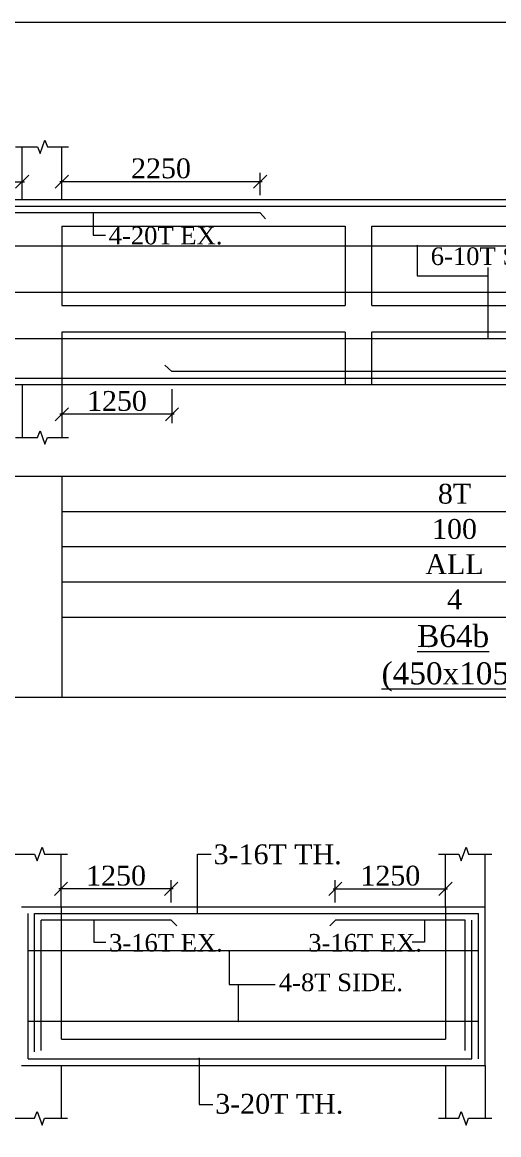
# Model space of a CAD drawing. Header units: millimetres. Extents: x 9781889 to 10654170, y -7852491 to -7608561.
# Drawn here: x 10237453 to 10242863, y -7772846 to -7760218 of the extents above; entities that cross this region are included whole.
import ezdxf
from ezdxf.enums import TextEntityAlignment as Align

# ---------------------------------------------------------------- set-up
doc = ezdxf.new("R2010")
doc.units = ezdxf.units.MM
doc.header["$LTSCALE"] = 10
doc.header["$PDMODE"] = 3
doc.linetypes.add('HIDDEN', pattern=[0.375, 0.25, -0.125])
for name, color, linetype, lineweight in [('S-CUT OUT LINE', 9, 'Continuous', 0), ('S-DIM L.S.', 7, 'Continuous', 0), ('S-L.S.SECTION', 5, 'Continuous', 0), ('S-L.S.SLAB LINE', 252, 'HIDDEN', 0), ('S-L.S.STEEL', 1, 'Continuous', 9), ('S-L.S.STEEL 1', 6, 'Continuous', 0), ('S-SECTION MARK', 7, 'Continuous', 0), ('S-SHEET', 251, 'Continuous', 0), ('S-TEXT', 7, 'Continuous', 0), ('S-TEXT L.S. BEAM NO.', 30, 'Continuous', 0), ('S-TEXT. L.S.', 7, 'Continuous', 0)]:
    doc.layers.add(name, color=color, linetype=linetype, lineweight=lineweight)
doc.styles.add('135', font='arial.ttf', dxfattribs={"width": 0.8, "height": 135})
doc.styles.get("Standard").update_dxf_attribs({"font": 'arial.ttf'})
doc.styles.add('TEXT', font='times.ttf')
doc.dimstyles.new('75', dxfattribs={"dimtxt": 135, "dimasz": 90, "dimexe": 0.1, "dimexo": 0.03, "dimgap": 0.09, "dimtad": 1, "dimdec": 0, "dimzin": 0, "dimdsep": 46, "dimtxsty": '135', "dimblk": 'ARCHTICK', "dimcen": 0.09, "dimclrd": 256, "dimclre": 256, "dimclrt": 256, "dimadec": 0, "dimazin": 0, "dimtfac": 1, "dimtdec": 0, "dimtofl": 0, "dimtmove": 1, "dimatfit": 3, "dimldrblk": 'DOTSMALL', "dimfxl": 1, "dimtolj": 1, "dimtzin": 0, "dimlwd": -1, "dimlwe": -1, "dimarcsym": 0})
doc.dimstyles.new('SETU_1', dxfattribs={"dimtxt": 200, "dimasz": 150, "dimexe": 100, "dimexo": 50, "dimgap": 35, "dimtad": 1, "dimdec": 0, "dimzin": 0, "dimdsep": 46, "dimtxsty": 'Standard', "dimblk": 'OBLIQUE', "dimcen": 150, "dimdle": 25, "dimclrd": 256, "dimclre": 7, "dimclrt": 256, "dimadec": 0, "dimazin": 0, "dimtfac": 1, "dimtdec": 0, "dimtofl": 0, "dimtmove": 1, "dimatfit": 3, "dimfxl": 1, "dimtolj": 1, "dimtzin": 0, "dimlwd": -1, "dimlwe": 5, "dimarcsym": 1})

# ---------------------------------------------------------------- blocks, each defined once
blk = doc.blocks.new('_Oblique')
at = {"color": 0, "linetype": 'ByBlock', "lineweight": -2}
blk.add_line((-0.5, -0.5), (0.5, 0.5), dxfattribs=at)
blk = doc.blocks.new('*D625')
at = {"layer": 'Defpoints', "color": 0, "transparency": 16777216}
for p in [(10237453, -7762028), (10236153, -7762232, 0), (10237453, -7762232, 0)]:
    blk.add_point(p, dxfattribs=at)
at = {"layer": 'S-DIM L.S.', "color": 7, "lineweight": 5, "transparency": 16777216}
for p, q in [((10236153, -7762182), (10236153, -7761928)), ((10237453, -7762182), (10237453, -7761928))]:
    blk.add_line(p, q, dxfattribs=at)
at = {"layer": 'S-DIM L.S.', "transparency": 16777216}
blk.add_line((10236128, -7762028), (10237478, -7762028), dxfattribs=at)
at = {"layer": 'S-DIM L.S.', "transparency": 16777216, "xscale": 150, "yscale": 150, "zscale": 150, "rotation": 180}
blk.add_blockref('_Oblique', (10236153, -7762028), dxfattribs=at)
at = {"layer": 'S-DIM L.S.', "transparency": 16777216, "xscale": 150, "yscale": 150, "zscale": 150}
blk.add_blockref('_Oblique', (10237453, -7762028), dxfattribs=at)
at = {"layer": 'S-DIM L.S.', "transparency": 16777216, "insert": (10236803, -7761878), "char_height": 225, "attachment_point": 5, "style": 'TEXT'}
blk.add_mtext('\\A1;1300', dxfattribs=at)
blk = doc.blocks.new('*D626')
at = {"layer": 'Defpoints', "color": 0, "transparency": 16777216}
for p in [(10237903, -7762028), (10237903, -7762232, 0), (10240153, -7762232, 0)]:
    blk.add_point(p, dxfattribs=at)
at = {"layer": 'S-DIM L.S.', "color": 7, "lineweight": 5, "transparency": 16777216}
for p, q in [((10237903, -7762182), (10237903, -7761928)), ((10240153, -7762182), (10240153, -7761928))]:
    blk.add_line(p, q, dxfattribs=at)
at = {"layer": 'S-DIM L.S.', "transparency": 16777216}
blk.add_line((10240178, -7762028), (10237878, -7762028), dxfattribs=at)
at = {"layer": 'S-DIM L.S.', "transparency": 16777216, "xscale": 150, "yscale": 150, "zscale": 150, "rotation": 180}
blk.add_blockref('_Oblique', (10237903, -7762028), dxfattribs=at)
at = {"layer": 'S-DIM L.S.', "transparency": 16777216, "xscale": 150, "yscale": 150, "zscale": 150}
blk.add_blockref('_Oblique', (10240153, -7762028), dxfattribs=at)
at = {"layer": 'S-DIM L.S.', "transparency": 16777216, "insert": (10239028, -7761878), "char_height": 225, "attachment_point": 5, "style": 'TEXT'}
blk.add_mtext('\\A1;2250', dxfattribs=at)
blk = doc.blocks.new('*D629')
at = {"layer": 'Defpoints', "color": 0, "transparency": 16777216}
for p in [(10237903, -7764332, 0), (10239153, -7764332, 0), (10237903, -7764668)]:
    blk.add_point(p, dxfattribs=at)
at = {"layer": 'S-DIM L.S.', "color": 7, "lineweight": 5, "transparency": 16777216}
for p, q in [((10237903, -7764382), (10237903, -7764768)), ((10239153, -7764382), (10239153, -7764768))]:
    blk.add_line(p, q, dxfattribs=at)
at = {"layer": 'S-DIM L.S.', "transparency": 16777216}
blk.add_line((10239178, -7764668), (10237878, -7764668), dxfattribs=at)
at = {"layer": 'S-DIM L.S.', "transparency": 16777216, "xscale": 150, "yscale": 150, "zscale": 150, "rotation": 180}
blk.add_blockref('_Oblique', (10237903, -7764668), dxfattribs=at)
at = {"layer": 'S-DIM L.S.', "transparency": 16777216, "xscale": 150, "yscale": 150, "zscale": 150}
blk.add_blockref('_Oblique', (10239153, -7764668), dxfattribs=at)
at = {"layer": 'S-DIM L.S.', "transparency": 16777216, "insert": (10238528, -7764518), "char_height": 225, "attachment_point": 5, "style": 'TEXT'}
blk.add_mtext('\\A1;1250', dxfattribs=at)
blk = doc.blocks.new('_ArchTick')
at = {"color": 0, "linetype": 'ByBlock', "const_width": 0.15}
blk.add_lwpolyline([(-0.5, -0.5), (0.5, 0.5)], dxfattribs=at)
blk = doc.blocks.new('*D645')
at = {"layer": 'Defpoints', "color": 0, "transparency": 16777216}
for p in [(10242257, -7770055), (10241007, -7770259, 0), (10242257, -7770259, 0)]:
    blk.add_point(p, dxfattribs=at)
at = {"layer": 'S-DIM L.S.', "color": 7, "lineweight": 5, "transparency": 16777216}
for p, q in [((10241007, -7770209), (10241007, -7769955)), ((10242257, -7770209), (10242257, -7769955))]:
    blk.add_line(p, q, dxfattribs=at)
at = {"layer": 'S-DIM L.S.', "transparency": 16777216}
blk.add_line((10240982, -7770055), (10242282, -7770055), dxfattribs=at)
at = {"layer": 'S-DIM L.S.', "transparency": 16777216, "xscale": 150, "yscale": 150, "zscale": 150, "rotation": 180}
blk.add_blockref('_Oblique', (10241007, -7770055), dxfattribs=at)
at = {"layer": 'S-DIM L.S.', "transparency": 16777216, "xscale": 150, "yscale": 150, "zscale": 150}
blk.add_blockref('_Oblique', (10242257, -7770055), dxfattribs=at)
at = {"layer": 'S-DIM L.S.', "transparency": 16777216, "insert": (10241632, -7769906), "char_height": 225, "attachment_point": 5, "style": 'TEXT'}
blk.add_mtext('\\A1;1250', dxfattribs=at)
blk = doc.blocks.new('*D646')
at = {"layer": 'Defpoints', "color": 0, "transparency": 16777216}
for p in [(10237893, -7770055), (10237893, -7770259, 0), (10239143, -7770259, 0)]:
    blk.add_point(p, dxfattribs=at)
at = {"layer": 'S-DIM L.S.', "color": 7, "lineweight": 5, "transparency": 16777216}
for p, q in [((10237893, -7770209), (10237893, -7769955)), ((10239143, -7770209), (10239143, -7769955))]:
    blk.add_line(p, q, dxfattribs=at)
at = {"layer": 'S-DIM L.S.', "transparency": 16777216}
blk.add_line((10239168, -7770055), (10237868, -7770055), dxfattribs=at)
at = {"layer": 'S-DIM L.S.', "transparency": 16777216, "xscale": 150, "yscale": 150, "zscale": 150, "rotation": 180}
blk.add_blockref('_Oblique', (10237893, -7770055), dxfattribs=at)
at = {"layer": 'S-DIM L.S.', "transparency": 16777216, "xscale": 150, "yscale": 150, "zscale": 150}
blk.add_blockref('_Oblique', (10239143, -7770055), dxfattribs=at)
at = {"layer": 'S-DIM L.S.', "transparency": 16777216, "insert": (10238518, -7769906), "char_height": 225, "attachment_point": 5, "style": 'TEXT'}
blk.add_mtext('\\A1;1250', dxfattribs=at)

msp = doc.modelspace()

# ---------------------------------------------------------------- linework, layer by layer
at = {"layer": 'S-CUT OUT LINE', "color": 5, "elevation": 0}
for points in [[(10237374.5, -7761631.7), (10237626.8, -7761631.7), (10237654.7, -7761708.5), (10237710.7, -7761554.9), (10237738.6, -7761631.7), (10237977.8, -7761631.7)], [(10237374.5, -7764931.7), (10237626.8, -7764931.7), (10237654.7, -7764854.9), (10237710.7, -7765008.5), (10237738.6, -7764931.7), (10237977.8, -7764931.7)], [(10237365, -7769658.9), (10237593.6, -7769658.9), (10237621.6, -7769735.7), (10237677.5, -7769582), (10237705.5, -7769658.9), (10237968.3, -7769658.9)], [(10242179.2, -7769658.9), (10242407.8, -7769658.9), (10242435.8, -7769735.7), (10242491.7, -7769582), (10242519.7, -7769658.9), (10242782.5, -7769658.9)], [(10237365, -7772658.9), (10237593.6, -7772658.9), (10237621.6, -7772582), (10237677.5, -7772735.7), (10237705.5, -7772658.9), (10237968.3, -7772658.9)], [(10242179.2, -7772658.9), (10242407.8, -7772658.9), (10242435.8, -7772582), (10242491.7, -7772735.7), (10242519.7, -7772658.9), (10242782.5, -7772658.9)]]:
    msp.add_lwpolyline(points, dxfattribs=at)
at = {"layer": 'S-L.S.SECTION'}
for p, q in [((10237452.8, -7762231.7, 0), (10237452.8, -7761631.7, 0)), ((10237902.8, -7762231.7, 0), (10237902.8, -7761631.7, 0)), ((10231747.7, -7762231.7, 0), (10252622.7, -7762231.7, 0)), ((10231747.7, -7764331.7, 0), (10252622.7, -7764331.7, 0)), ((10237452.8, -7764331.7, 0), (10237452.8, -7764931.7, 0)), ((10237902.8, -7764331.7, 0), (10237902.8, -7764931.7, 0)), ((10237893.3, -7770258.9, 0), (10237893.3, -7769658.9, 0)), ((10242257.5, -7770258.9, 0), (10242257.5, -7769658.9, 0)), ((10242707.5, -7770258.9, 0), (10242707.5, -7769658.9, 0)), ((10237443.2, -7770258.9, 0), (10242707.5, -7770258.9, 0)), ((10242707.5, -7772058.9, 0), (10242707.5, -7770258.9, 0)), ((10237443.2, -7772058.9, 0), (10242707.5, -7772058.9, 0)), ((10237893.3, -7772058.9, 0), (10237893.3, -7772658.9, 0)), ((10242257.5, -7772058.9), (10242257.5, -7772658.9)), ((10242707.5, -7772058.9), (10242707.5, -7772658.9))]:
    msp.add_line(p, q, dxfattribs=at)
at = {"layer": 'S-L.S.SLAB LINE', "ltscale": 0.3}
for p, q in [((10237902.7, -7762531.7, 0), (10241117.7, -7762531.7, 0)), ((10237902.7, -7762531.7, 0), (10237902.7, -7763431.7, 0)), ((10241117.7, -7762531.7, 0), (10241117.7, -7763431.7, 0)), ((10241417.7, -7762531.7, 0), (10243792.7, -7762531.7, 0)), ((10241417.7, -7762531.7, 0), (10241417.7, -7763431.7, 0)), ((10237902.7, -7763431.7, 0), (10241117.7, -7763431.7, 0)), ((10241417.7, -7763431.7, 0), (10243792.7, -7763431.7, 0)), ((10237902.7, -7763731.7, 0), (10241117.7, -7763731.7, 0)), ((10237902.7, -7763731.7, 0), (10237902.7, -7764331.7, 0)), ((10241117.7, -7763731.7, 0), (10241117.7, -7764331.7, 0)), ((10241417.7, -7763731.7, 0), (10243792.7, -7763731.7, 0)), ((10241417.7, -7763731.7, 0), (10241417.7, -7764331.7, 0)), ((10237893.3, -7770258.9, 0), (10237893.3, -7771758.9, 0)), ((10242257.5, -7770258.9, 0), (10242257.5, -7771758.9, 0)), ((10237893.2, -7771758.9, 0), (10242257.5, -7771758.9, 0))]:
    msp.add_line(p, q, dxfattribs=at)
at = {"layer": 'S-L.S.STEEL'}
for p, q in [((10231897.7, -7762306.7, 0), (10252547.7, -7762306.7, 0)), ((10240152.8, -7762381.7, 0), (10240216, -7762448.6, 0)), ((10231822.7, -7764256.7, 0), (10252472.7, -7764256.7, 0)), ((10237518.2, -7771983.9, 0), (10237518.2, -7770333.9, 0)), ((10237593.2, -7770333.9, 0), (10242632.5, -7770333.9, 0)), ((10237593.2, -7771904.2, 0), (10237593.2, -7770333.9, 0)), ((10242632.5, -7771983.9, 0), (10242632.5, -7770333.9, 0)), ((10239143.4, -7770408.9, 0), (10237668.2, -7770408.9, 0)), ((10237668.2, -7771887.7, 0), (10237668.2, -7770408.9, 0)), ((10239143.4, -7770408.9, 0), (10239206.6, -7770475.7, 0)), ((10242482.5, -7771887.7, 0), (10242482.5, -7770408.9, 0)), ((10242557.5, -7771983.9, 0), (10242557.5, -7770408.9, 0)), ((10237518.2, -7771983.9, 0), (10242557.5, -7771983.9, 0))]:
    msp.add_line(p, q, dxfattribs=at)
at = {"layer": 'S-L.S.STEEL', "elevation": 0}
msp.add_lwpolyline([(10245727.1, -7764113.5), (10245637.6, -7764181.7), (10239152.9, -7764181.7), (10239070.9, -7764111)], dxfattribs=at)
at = {"layer": 'S-L.S.STEEL'}
for points in [[(10240152.8, -7762381.7, 0), (10236152.8, -7762381.7, 0), (10236089.6, -7762448.6, 0)], [(10242482.5, -7770408.9, 0), (10241007.5, -7770408.9, 0), (10240944.3, -7770475.7, 0)]]:
    msp.add_polyline3d(points, dxfattribs=at)
at = {"layer": 'S-L.S.STEEL 1'}
for p, q in [((10231822.7, -7762756.7, 0), (10252547.7, -7762756.7, 0)), ((10231822.7, -7763281.7, 0), (10252547.7, -7763281.7, 0)), ((10231822.7, -7763806.7, 0), (10252547.7, -7763806.7, 0)), ((10242632.5, -7770758.9, 0), (10237518.2, -7770758.9, 0)), ((10242632.5, -7771558.9, 0), (10237518.2, -7771558.9, 0))]:
    msp.add_line(p, q, dxfattribs=at)
at = {"layer": 'S-SHEET'}
for p, q in [((10231747.7, -7765369.7, 0), (10252622.7, -7765369.7, 0)), ((10237902.7, -7765369.7, 0), (10237902.7, -7767879, 0)), ((10237902.7, -7765769.7, 0), (10246887.7, -7765769.7, 0)), ((10237902.7, -7766169.7, 0), (10246887.7, -7766169.7, 0)), ((10237902.7, -7766569.7, 0), (10246887.7, -7766569.7, 0)), ((10237902.7, -7766969.7, 0), (10246887.7, -7766969.7, 0)), ((10201466.6, -7767879), (10252800.8, -7767879)), ((10231747.7, -7767879, 0), (10252622.7, -7767879, 0))]:
    msp.add_line(p, q, dxfattribs=at)
msp.add_lwpolyline([(10201466.6, -7760218.1), (10252800.8, -7760218.1), (10252800.8, -7801877.7), (10201466.6, -7801877.7)], close=True, dxfattribs=at)

# ---------------------------------------------------------------- texts
at = {"layer": 'S-L.S.STEEL 1', "style": 'TEXT'}
for s, p in [('6-10T SIDE.', (10242090.3, -7762973.4, 0)), ('4-8T SIDE.', (10240366, -7771216))]:
    msp.add_text(s, height=200, dxfattribs=at).set_placement(p)
at = {"layer": 'S-TEXT', "linetype": 'ByBlock', "style": 'TEXT'}
for s, p in [('8T', (10242360.4, -7765569.7, 0)), ('100', (10242360.4, -7765969.7, 0)), ('ALL', (10242360.4, -7766369.7, 0)), ('4', (10242360.4, -7766769.7, 0))]:
    msp.add_text(s, height=225, dxfattribs=at).set_placement(p, align=Align.MIDDLE_CENTER)
at = {"layer": 'S-TEXT L.S. BEAM NO.', "color": 200, "linetype": 'ByBlock', "style": 'TEXT'}
for s, p in [('%%UB64b', (10241935.7, -7767310.3, 0)), ('%%U(450x1050)', (10241532.6, -7767733.3, 0))]:
    msp.add_text(s, height=250, dxfattribs=at).set_placement(p)
at = {"layer": 'S-TEXT. L.S.', "style": 'TEXT'}
for s, height, p in [('4-20T EX.', 200, (10238433.7, -7762739.2, 0)), ('3-16T TH.', 225, (10239625.7, -7769774.6, 0)), ('3-16T EX.', 200, (10238437.8, -7770766.4, 0)), ('3-16T EX.', 200, (10240699.8, -7770766.4, 0)), ('3-20T TH.', 225, (10239644, -7772606.7, 0))]:
    msp.add_text(s, height=height, dxfattribs=at).set_placement(p)

# ---------------------------------------------------------------- dimensions: what is measured, and where the dimension line sits
at = {"layer": 'S-DIM L.S.'}
for base, p1, p2, picture, middle in [((10237452.8, -7762027.9, 0), (10236152.8, -7762231.7, 0), (10237452.8, -7762231.7, 0), '*D625', (10236802.8, -7761878.4, 0)), ((10242257.5, -7770055.1, 0), (10241007.5, -7770258.9, 0), (10242257.5, -7770258.9, 0), '*D645', (10241632.5, -7769905.6, 0))]:
    dim = msp.add_linear_dim(base=base, p1=p1, p2=p2, angle=180, dimstyle='SETU_1', override={"dimtxt": 225, "dimtxsty": 'TEXT'}, dxfattribs=at)
    dim.commit()
    dim.dimension.update_dxf_attribs({"geometry": picture, "text_midpoint": middle})
for base, p1, p2, picture, middle in [((10237902.8, -7762027.9, 0), (10240152.8, -7762231.7, 0), (10237902.8, -7762231.7, 0), '*D626', (10239027.8, -7761878.4, 0)), ((10237902.8, -7764667.8, 0), (10239152.9, -7764331.7, 0), (10237902.8, -7764331.7, 0), '*D629', (10238527.8, -7764518.3, 0)), ((10237893.4, -7770055.1, 0), (10239143.4, -7770258.9, 0), (10237893.4, -7770258.9, 0), '*D646', (10238518.4, -7769905.6, 0))]:
    dim = msp.add_linear_dim(base=base, p1=p1, p2=p2, dimstyle='SETU_1', override={"dimtxt": 225, "dimtxsty": 'TEXT'}, dxfattribs=at)
    dim.commit()
    dim.dimension.update_dxf_attribs({"geometry": picture, "text_midpoint": middle})

# ---------------------------------------------------------------- leaders
at = {"layer": 'S-L.S.STEEL 1'}
for points in [[(10241936.7, -7762753.6, 0), (10241936.7, -7763095.9, 0), (10242741.3, -7763095.9, 0)], [(10242741.3, -7763286, 0), (10242741.3, -7763001, 0)], [(10242741.3, -7763806.7, 0), (10242741.3, -7763008.8, 0)], [(10239800.3, -7770758.9, 0), (10239800.3, -7771140.3, 0), (10240325.2, -7771140.3, 0)], [(10239906.2, -7771558.9, 0), (10239906.2, -7771140.3, 0), (10240325.2, -7771140.3, 0)]]:
    msp.add_leader(points, dimstyle='75', override={"dimasz": 75, "dimclrd": 6}, dxfattribs=at)
at = {"layer": 'S-SECTION MARK'}
for points in [[(10238259.7, -7762381.7, 0), (10238259.7, -7762634, 0), (10238399, -7762634, 0)], [(10239444, -7770333.9, 0), (10239444, -7769659.5, 0), (10239596.6, -7769659.5, 0)], [(10238263.8, -7770408.9, 0), (10238263.8, -7770661.2, 0), (10238403.1, -7770661.2, 0)], [(10242017.9, -7770408.9, 0), (10242017.9, -7770661.2, 0), (10241878.5, -7770661.2, 0)], [(10239462.3, -7771979.9, 0), (10239462.3, -7772501.9, 0), (10239614.9, -7772501.9, 0)]]:
    msp.add_leader(points, dimstyle='75', override={"dimasz": 75}, dxfattribs=at)

doc.saveas('drawing.dxf')
